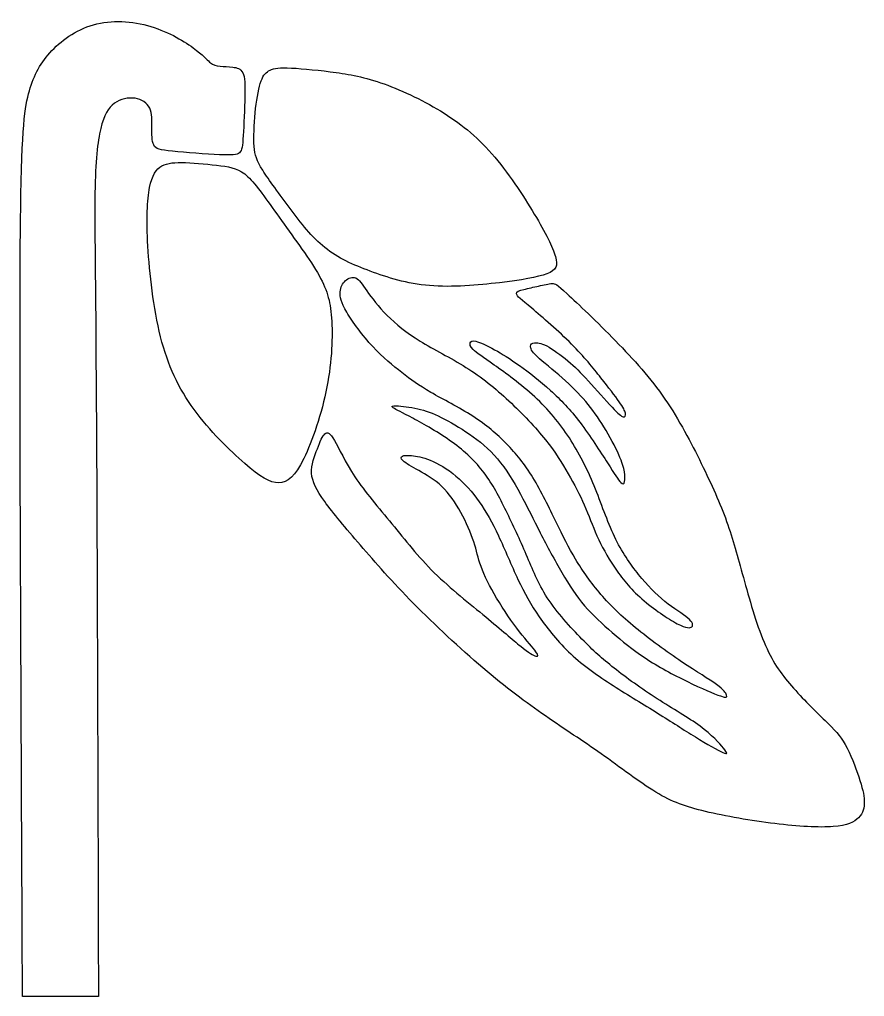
# Model space of a CAD drawing. Extents: x -11 to 8.6, y -2.9 to 35.2.
# Drawn here: x -8.232 to -6.904, y 17.759 to 19.294 of the extents above; entities that cross this region are included whole.
import ezdxf

# ---------------------------------------------------------------- set-up
doc = ezdxf.new("R2010")
doc.units = 0
doc.header["$MEASUREMENT"] = 0
doc.layers.add('LAYER_1', color=7, linetype='CONTINUOUS')

msp = doc.modelspace()

# ---------------------------------------------------------------- linework, layer by layer
at = {"layer": 'LAYER_1'}
for points, knots in [([(-8.22688, 17.75883), (-8.22789, 17.97544), (-8.22889, 18.19209), (-8.22978, 18.41473), (-8.22978, 18.41473), (-8.23069, 18.63737), (-8.23151, 18.86605), (-8.22971, 18.99585), (-8.22971, 18.99585), (-8.2279, 19.12566), (-8.22346, 19.15663), (-8.21604, 19.18193), (-8.21604, 19.18193), (-8.2086, 19.20724), (-8.19814, 19.22695), (-8.18066, 19.24523), (-8.18066, 19.24523), (-8.16318, 19.26351), (-8.13866, 19.28041), (-8.10994, 19.28724), (-8.10994, 19.28724), (-8.08119, 19.29408), (-8.04824, 19.29083), (-8.01971, 19.28141), (-8.01971, 19.28141), (-7.99117, 19.27197), (-7.96706, 19.25628), (-7.9532, 19.24565), (-7.9532, 19.24565), (-7.93933, 19.235), (-7.93571, 19.22935), (-7.9315, 19.22595), (-7.9315, 19.22595), (-7.92729, 19.22254), (-7.92244, 19.22132), (-7.91642, 19.22071), (-7.91642, 19.22071), (-7.91039, 19.22011), (-7.90315, 19.22011), (-7.89654, 19.21931), (-7.89654, 19.21931), (-7.8899, 19.21851), (-7.88385, 19.2169), (-7.88064, 19.21029), (-7.88064, 19.21029), (-7.87743, 19.20365), (-7.87703, 19.19197), (-7.87743, 19.17309), (-7.87743, 19.17309), (-7.87784, 19.1542), (-7.87904, 19.12808), (-7.88004, 19.11161), (-7.88004, 19.11161), (-7.88104, 19.09513), (-7.88186, 19.08829), (-7.88587, 19.08469), (-7.88587, 19.08469), (-7.88988, 19.08106), (-7.89714, 19.08066), (-7.91742, 19.08166), (-7.91742, 19.08166), (-7.93771, 19.08266), (-7.97108, 19.08509), (-7.99097, 19.08709), (-7.99097, 19.08709), (-8.01086, 19.0891), (-8.01731, 19.09072), (-8.02052, 19.09693), (-8.02052, 19.09693), (-8.02372, 19.10317), (-8.02372, 19.11401), (-8.02352, 19.12486), (-8.02352, 19.12486), (-8.02332, 19.1357), (-8.02292, 19.14657), (-8.02693, 19.1548), (-8.02693, 19.1548), (-8.03096, 19.16304), (-8.0394, 19.16868), (-8.04984, 19.17028), (-8.04984, 19.17028), (-8.06029, 19.1719), (-8.07277, 19.16948), (-8.0824, 19.16246), (-8.0824, 19.16246), (-8.09204, 19.15542), (-8.09889, 19.14374), (-8.10391, 19.12285), (-8.10391, 19.12285), (-8.10892, 19.10196), (-8.11214, 19.0718), (-8.11295, 19.02158), (-8.11295, 19.02158), (-8.11375, 18.97135), (-8.11214, 18.90099), (-8.11085, 18.68721), (-8.11085, 18.68721), (-8.10954, 18.4734), (-8.10854, 18.1161), (-8.10753, 17.75883)], [0, 0, 0, 0, 0.0384615, 0.0384615, 0.0384615, 0.0384615, 0.0769231, 0.0769231, 0.0769231, 0.0769231, 0.1153846, 0.1153846, 0.1153846, 0.1153846, 0.1538462, 0.1538462, 0.1538462, 0.1538462, 0.1923077, 0.1923077, 0.1923077, 0.1923077, 0.2307692, 0.2307692, 0.2307692, 0.2307692, 0.2692308, 0.2692308, 0.2692308, 0.2692308, 0.3076923, 0.3076923, 0.3076923, 0.3076923, 0.3461538, 0.3461538, 0.3461538, 0.3461538, 0.3846154, 0.3846154, 0.3846154, 0.3846154, 0.4230769, 0.4230769, 0.4230769, 0.4230769, 0.4615385, 0.4615385, 0.4615385, 0.4615385, 0.5, 0.5, 0.5, 0.5, 0.5384615, 0.5384615, 0.5384615, 0.5384615, 0.5769231, 0.5769231, 0.5769231, 0.5769231, 0.6153846, 0.6153846, 0.6153846, 0.6153846, 0.6538462, 0.6538462, 0.6538462, 0.6538462, 0.6923077, 0.6923077, 0.6923077, 0.6923077, 0.7307692, 0.7307692, 0.7307692, 0.7307692, 0.7692308, 0.7692308, 0.7692308, 0.7692308, 0.8076923, 0.8076923, 0.8076923, 0.8076923, 0.8461538, 0.8461538, 0.8461538, 0.8461538, 0.8846154, 0.8846154, 0.8846154, 0.8846154, 0.9230769, 0.9230769, 0.9230769, 0.9230769, 1, 1, 1, 1]), ([(-7.56996, 19.15039), (-7.60011, 19.16868), (-7.63469, 19.18475), (-7.66421, 19.1948), (-7.66421, 19.1948), (-7.69376, 19.20484), (-7.71828, 19.20887), (-7.74339, 19.21207), (-7.74339, 19.21207), (-7.76851, 19.21528), (-7.79423, 19.21771), (-7.8107, 19.21811), (-7.8107, 19.21811), (-7.82718, 19.21851), (-7.83442, 19.2169), (-7.84003, 19.2135), (-7.84003, 19.2135), (-7.84566, 19.21009), (-7.84969, 19.20484), (-7.8531, 19.19379), (-7.8531, 19.19379), (-7.85651, 19.18275), (-7.85933, 19.16587), (-7.86114, 19.14739), (-7.86114, 19.14739), (-7.86294, 19.1289), (-7.86376, 19.10878), (-7.86276, 19.09473), (-7.86276, 19.09473), (-7.86176, 19.08066), (-7.85893, 19.07262), (-7.84929, 19.05736), (-7.84929, 19.05736), (-7.83965, 19.04209), (-7.82317, 19.01956), (-7.80629, 18.99707), (-7.80629, 18.99707), (-7.78942, 18.97458), (-7.77212, 18.95205), (-7.75163, 18.93559), (-7.75163, 18.93559), (-7.73114, 18.91911), (-7.70741, 18.90865), (-7.68031, 18.8986), (-7.68031, 18.8986), (-7.65319, 18.88856), (-7.62262, 18.87892), (-7.58706, 18.87591), (-7.58706, 18.87591), (-7.5515, 18.87289), (-7.51091, 18.87651), (-7.47735, 18.88052), (-7.47735, 18.88052), (-7.44379, 18.88453), (-7.41725, 18.88896), (-7.4026, 18.89458), (-7.4026, 18.89458), (-7.38793, 18.90021), (-7.3851, 18.90704), (-7.38931, 18.9217), (-7.38931, 18.9217), (-7.39354, 18.93637), (-7.40481, 18.9589), (-7.42249, 18.98843), (-7.42249, 18.98843), (-7.44017, 19.01796), (-7.46428, 19.05456), (-7.4892, 19.08308), (-7.4892, 19.08308), (-7.51411, 19.11161), (-7.53983, 19.13211), (-7.56996, 19.15039)], [0, 0, 0, 0, 0.0526316, 0.0526316, 0.0526316, 0.0526316, 0.1052632, 0.1052632, 0.1052632, 0.1052632, 0.1578947, 0.1578947, 0.1578947, 0.1578947, 0.2105263, 0.2105263, 0.2105263, 0.2105263, 0.2631579, 0.2631579, 0.2631579, 0.2631579, 0.3157895, 0.3157895, 0.3157895, 0.3157895, 0.3684211, 0.3684211, 0.3684211, 0.3684211, 0.4210526, 0.4210526, 0.4210526, 0.4210526, 0.4736842, 0.4736842, 0.4736842, 0.4736842, 0.5263158, 0.5263158, 0.5263158, 0.5263158, 0.5789474, 0.5789474, 0.5789474, 0.5789474, 0.6315789, 0.6315789, 0.6315789, 0.6315789, 0.6842105, 0.6842105, 0.6842105, 0.6842105, 0.7368421, 0.7368421, 0.7368421, 0.7368421, 0.7894737, 0.7894737, 0.7894737, 0.7894737, 0.8421053, 0.8421053, 0.8421053, 0.8421053, 0.8947368, 0.8947368, 0.8947368, 0.8947368, 1, 1, 1, 1]), ([(-8.02974, 18.93779), (-8.02733, 18.8954), (-8.02128, 18.84072), (-8.00984, 18.79551), (-8.00984, 18.79551), (-7.99839, 18.75031), (-7.98151, 18.71453), (-7.9572, 18.68119), (-7.9572, 18.68119), (-7.93288, 18.64784), (-7.90113, 18.61687), (-7.87743, 18.59638), (-7.87743, 18.59638), (-7.85372, 18.57589), (-7.83803, 18.56583), (-7.82417, 18.56603), (-7.82417, 18.56603), (-7.81032, 18.56623), (-7.79824, 18.5767), (-7.78479, 18.60402), (-7.78479, 18.60402), (-7.77133, 18.63134), (-7.75644, 18.67556), (-7.74842, 18.71694), (-7.74842, 18.71694), (-7.74038, 18.75833), (-7.73916, 18.79693), (-7.74117, 18.82506), (-7.74117, 18.82506), (-7.74317, 18.85318), (-7.74842, 18.87088), (-7.76348, 18.8964), (-7.76348, 18.8964), (-7.77855, 18.92192), (-7.80347, 18.95527), (-7.82355, 18.9834), (-7.82355, 18.9834), (-7.84366, 19.01152), (-7.85893, 19.03445), (-7.87259, 19.0471), (-7.87259, 19.0471), (-7.88626, 19.05975), (-7.89832, 19.06217), (-7.91518, 19.06438), (-7.91518, 19.06438), (-7.93206, 19.06659), (-7.95379, 19.06861), (-7.97045, 19.06921), (-7.97045, 19.06921), (-7.98712, 19.06981), (-7.99881, 19.06901), (-8.00783, 19.064), (-8.00783, 19.064), (-8.01687, 19.05897), (-8.02332, 19.04971), (-8.02713, 19.03002), (-8.02713, 19.03002), (-8.03094, 19.01034), (-8.03215, 18.98017), (-8.02974, 18.93779)], [0, 0, 0, 0, 0.0625, 0.0625, 0.0625, 0.0625, 0.125, 0.125, 0.125, 0.125, 0.1875, 0.1875, 0.1875, 0.1875, 0.25, 0.25, 0.25, 0.25, 0.3125, 0.3125, 0.3125, 0.3125, 0.375, 0.375, 0.375, 0.375, 0.4375, 0.4375, 0.4375, 0.4375, 0.5, 0.5, 0.5, 0.5, 0.5625, 0.5625, 0.5625, 0.5625, 0.625, 0.625, 0.625, 0.625, 0.6875, 0.6875, 0.6875, 0.6875, 0.75, 0.75, 0.75, 0.75, 0.8125, 0.8125, 0.8125, 0.8125, 0.875, 0.875, 0.875, 0.875, 1, 1, 1, 1]), ([(-7.16003, 18.59627), (-7.17611, 18.62912), (-7.19481, 18.6651), (-7.2173, 18.69774), (-7.2173, 18.69774), (-7.23981, 18.73039), (-7.26615, 18.75975), (-7.29477, 18.78908), (-7.29477, 18.78908), (-7.3234, 18.81841), (-7.35437, 18.84777), (-7.37094, 18.86303), (-7.37094, 18.86303), (-7.38751, 18.8783), (-7.38973, 18.8795), (-7.39474, 18.87921), (-7.39474, 18.87921), (-7.39978, 18.8789), (-7.40761, 18.8771), (-7.41565, 18.87529), (-7.41565, 18.87529), (-7.42369, 18.87349), (-7.43193, 18.87167), (-7.43885, 18.86997), (-7.43885, 18.86997), (-7.44578, 18.86826), (-7.45143, 18.86665), (-7.45072, 18.86315), (-7.45072, 18.86315), (-7.45001, 18.85964), (-7.44297, 18.85419), (-7.4265, 18.84033), (-7.4265, 18.84033), (-7.41002, 18.82646), (-7.3841, 18.80415), (-7.36412, 18.78416), (-7.36412, 18.78416), (-7.34413, 18.76416), (-7.33004, 18.74648), (-7.3179, 18.73112), (-7.3179, 18.73112), (-7.30574, 18.71575), (-7.29548, 18.70266), (-7.28906, 18.69353), (-7.28906, 18.69353), (-7.28263, 18.6844), (-7.28, 18.67915), (-7.2794, 18.67534), (-7.2794, 18.67534), (-7.2788, 18.67153), (-7.28021, 18.66911), (-7.2831, 18.6698), (-7.2831, 18.6698), (-7.28602, 18.67051), (-7.29047, 18.67436), (-7.30031, 18.68489), (-7.30031, 18.68489), (-7.31015, 18.69545), (-7.32543, 18.71273), (-7.33758, 18.72598), (-7.33758, 18.72598), (-7.34974, 18.73925), (-7.35878, 18.74849), (-7.36972, 18.75773), (-7.36972, 18.75773), (-7.38067, 18.76697), (-7.39356, 18.77623), (-7.40298, 18.78115), (-7.40298, 18.78115), (-7.41242, 18.78607), (-7.41848, 18.78667), (-7.42238, 18.78607), (-7.42238, 18.78607), (-7.4263, 18.78547), (-7.42812, 18.78365), (-7.42832, 18.78055), (-7.42832, 18.78055), (-7.42852, 18.77743), (-7.4271, 18.773), (-7.41817, 18.76447), (-7.41817, 18.76447), (-7.40922, 18.75594), (-7.39274, 18.74326), (-7.37849, 18.73081), (-7.37849, 18.73081), (-7.36421, 18.71836), (-7.35215, 18.70609), (-7.34161, 18.69364), (-7.34161, 18.69364), (-7.33106, 18.68119), (-7.322, 18.66851), (-7.31307, 18.65385), (-7.31307, 18.65385), (-7.30412, 18.63918), (-7.29528, 18.6225), (-7.28976, 18.61025), (-7.28976, 18.61025), (-7.28423, 18.59799), (-7.28201, 18.59015), (-7.28092, 18.58353), (-7.28092, 18.58353), (-7.2798, 18.5769), (-7.2798, 18.57145), (-7.28061, 18.56795), (-7.28061, 18.56795), (-7.28141, 18.56443), (-7.28303, 18.56281), (-7.28673, 18.56662), (-7.28673, 18.56662), (-7.29045, 18.57044), (-7.2963, 18.5797), (-7.30744, 18.59718), (-7.30744, 18.59718), (-7.31859, 18.61466), (-7.33507, 18.64038), (-7.35063, 18.66087), (-7.35063, 18.66087), (-7.3662, 18.68137), (-7.38089, 18.69665), (-7.39706, 18.71121), (-7.39706, 18.71121), (-7.41323, 18.72578), (-7.43093, 18.73966), (-7.44589, 18.7504), (-7.44589, 18.7504), (-7.46085, 18.76115), (-7.47312, 18.76879), (-7.48486, 18.77521), (-7.48486, 18.77521), (-7.49662, 18.78164), (-7.5079, 18.78689), (-7.51431, 18.78859), (-7.51431, 18.78859), (-7.52075, 18.7903), (-7.52235, 18.78848), (-7.52315, 18.78607), (-7.52315, 18.78607), (-7.52396, 18.78366), (-7.52396, 18.78064), (-7.51874, 18.77563), (-7.51874, 18.77563), (-7.51351, 18.7706), (-7.50305, 18.76356), (-7.48548, 18.75111), (-7.48548, 18.75111), (-7.46789, 18.73864), (-7.44317, 18.72076), (-7.42188, 18.70108), (-7.42188, 18.70108), (-7.40058, 18.68139), (-7.3827, 18.65987), (-7.36744, 18.63657), (-7.36744, 18.63657), (-7.35217, 18.61326), (-7.33948, 18.58814), (-7.32843, 18.56122), (-7.32843, 18.56122), (-7.31739, 18.5343), (-7.30793, 18.50554), (-7.29659, 18.48164), (-7.29659, 18.48164), (-7.28524, 18.45773), (-7.27197, 18.43863), (-7.25852, 18.42197), (-7.25852, 18.42197), (-7.24506, 18.40529), (-7.23138, 18.391), (-7.21732, 18.37966), (-7.21732, 18.37966), (-7.20325, 18.36831), (-7.18878, 18.35987), (-7.18105, 18.35334), (-7.18105, 18.35334), (-7.1733, 18.34682), (-7.1723, 18.34217), (-7.1748, 18.33976), (-7.1748, 18.33976), (-7.17731, 18.33736), (-7.18336, 18.33716), (-7.19782, 18.34468), (-7.19782, 18.34468), (-7.21229, 18.35221), (-7.2352, 18.3675), (-7.25348, 18.38367), (-7.25348, 18.38367), (-7.27177, 18.39984), (-7.28545, 18.41694), (-7.2967, 18.43361), (-7.2967, 18.43361), (-7.30795, 18.45029), (-7.31679, 18.46657), (-7.32401, 18.48274), (-7.32401, 18.48274), (-7.33124, 18.49892), (-7.33689, 18.515), (-7.34402, 18.53117), (-7.34402, 18.53117), (-7.35115, 18.54735), (-7.35978, 18.56363), (-7.36932, 18.58031), (-7.36932, 18.58031), (-7.37887, 18.59698), (-7.38933, 18.61406), (-7.4049, 18.63355), (-7.4049, 18.63355), (-7.42046, 18.65303), (-7.44119, 18.67496), (-7.46248, 18.69473), (-7.46248, 18.69473), (-7.48377, 18.71453), (-7.50569, 18.73221), (-7.5299, 18.74747), (-7.5299, 18.74747), (-7.5541, 18.76274), (-7.58062, 18.77563), (-7.60211, 18.78877), (-7.60211, 18.78877), (-7.62362, 18.80193), (-7.6401, 18.81542), (-7.65375, 18.82916), (-7.65375, 18.82916), (-7.66742, 18.84292), (-7.67828, 18.85701), (-7.68581, 18.86766), (-7.68581, 18.86766), (-7.69334, 18.8783), (-7.69759, 18.88554), (-7.70289, 18.88794), (-7.70289, 18.88794), (-7.70821, 18.89037), (-7.71467, 18.88794), (-7.71937, 18.88373), (-7.71937, 18.88373), (-7.72409, 18.87952), (-7.72712, 18.87347), (-7.72761, 18.86594), (-7.72761, 18.86594), (-7.72812, 18.85841), (-7.72611, 18.84937), (-7.71718, 18.83412), (-7.71718, 18.83412), (-7.70823, 18.81884), (-7.69236, 18.79732), (-7.67648, 18.78015), (-7.67648, 18.78015), (-7.6606, 18.76298), (-7.64473, 18.75009), (-7.63068, 18.73915), (-7.63068, 18.73915), (-7.6166, 18.7282), (-7.60432, 18.71916), (-7.58535, 18.70822), (-7.58535, 18.70822), (-7.56635, 18.69727), (-7.54063, 18.68438), (-7.51934, 18.67073), (-7.51934, 18.67073), (-7.49804, 18.65706), (-7.48116, 18.64259), (-7.4661, 18.62722), (-7.4661, 18.62722), (-7.45103, 18.61186), (-7.43774, 18.59556), (-7.42469, 18.57418), (-7.42469, 18.57418), (-7.41164, 18.55278), (-7.39875, 18.52624), (-7.38802, 18.50415), (-7.38802, 18.50415), (-7.37726, 18.48204), (-7.36862, 18.46434), (-7.35758, 18.44597), (-7.35758, 18.44597), (-7.34653, 18.42758), (-7.33305, 18.40848), (-7.31779, 18.39071), (-7.31779, 18.39071), (-7.30252, 18.37292), (-7.28544, 18.35644), (-7.26344, 18.33836), (-7.26344, 18.33836), (-7.24144, 18.32028), (-7.2145, 18.30057), (-7.191, 18.28481), (-7.191, 18.28481), (-7.16749, 18.26904), (-7.14737, 18.25718), (-7.13592, 18.24885), (-7.13592, 18.24885), (-7.12447, 18.24052), (-7.12165, 18.23567), (-7.12044, 18.23246), (-7.12044, 18.23246), (-7.11924, 18.22925), (-7.11966, 18.22763), (-7.1298, 18.23104), (-7.1298, 18.23104), (-7.13995, 18.23446), (-7.15985, 18.2429), (-7.18194, 18.25364), (-7.18194, 18.25364), (-7.20405, 18.26439), (-7.22837, 18.27748), (-7.24845, 18.29073), (-7.24845, 18.29073), (-7.26856, 18.30398), (-7.28443, 18.31747), (-7.29989, 18.33081), (-7.29989, 18.33081), (-7.31537, 18.34417), (-7.33046, 18.35746), (-7.34351, 18.37272), (-7.34351, 18.37272), (-7.35656, 18.38799), (-7.36762, 18.40527), (-7.37907, 18.42485), (-7.37907, 18.42485), (-7.39052, 18.44444), (-7.4024, 18.46637), (-7.41314, 18.48735), (-7.41314, 18.48735), (-7.42389, 18.50834), (-7.43353, 18.52847), (-7.44427, 18.54835), (-7.44427, 18.54835), (-7.45502, 18.56824), (-7.46691, 18.58794), (-7.48036, 18.6038), (-7.48036, 18.6038), (-7.49381, 18.61968), (-7.5089, 18.63174), (-7.52427, 18.64239), (-7.52427, 18.64239), (-7.53963, 18.65303), (-7.55531, 18.66229), (-7.56876, 18.66891), (-7.56876, 18.66891), (-7.58223, 18.67554), (-7.59349, 18.67957), (-7.60574, 18.68238), (-7.60574, 18.68238), (-7.61799, 18.68518), (-7.63128, 18.68681), (-7.63881, 18.6871), (-7.63881, 18.6871), (-7.64633, 18.68741), (-7.64816, 18.68641), (-7.64415, 18.68371), (-7.64415, 18.68371), (-7.64012, 18.68099), (-7.63026, 18.67654), (-7.61329, 18.66752), (-7.61329, 18.66752), (-7.5963, 18.65848), (-7.57219, 18.64479), (-7.55179, 18.63003), (-7.55179, 18.63003), (-7.53139, 18.61526), (-7.51472, 18.59939), (-7.50126, 18.58151), (-7.50126, 18.58151), (-7.48779, 18.56363), (-7.47753, 18.54372), (-7.4668, 18.52183), (-7.4668, 18.52183), (-7.45604, 18.49992), (-7.44478, 18.47601), (-7.43504, 18.45312), (-7.43504, 18.45312), (-7.42529, 18.43021), (-7.41705, 18.40828), (-7.40209, 18.38538), (-7.40209, 18.38538), (-7.38713, 18.36247), (-7.3654, 18.33856), (-7.34763, 18.32039), (-7.34763, 18.32039), (-7.32986, 18.3022), (-7.31597, 18.28971), (-7.29699, 18.27475), (-7.29699, 18.27475), (-7.278, 18.25978), (-7.25389, 18.2423), (-7.22948, 18.22665), (-7.22948, 18.22665), (-7.20506, 18.21097), (-7.18034, 18.19708), (-7.16197, 18.18354), (-7.16197, 18.18354), (-7.14358, 18.16998), (-7.13151, 18.15669), (-7.12509, 18.14887), (-7.12509, 18.14887), (-7.11866, 18.14103), (-7.11784, 18.13861), (-7.12597, 18.14222), (-7.12597, 18.14222), (-7.13412, 18.14584), (-7.15121, 18.1555), (-7.16938, 18.16664), (-7.16938, 18.16664), (-7.18758, 18.1778), (-7.20688, 18.19046), (-7.22868, 18.20403), (-7.22868, 18.20403), (-7.25048, 18.21759), (-7.27479, 18.23206), (-7.29849, 18.24733), (-7.29849, 18.24733), (-7.3222, 18.26261), (-7.34533, 18.27868), (-7.36511, 18.29706), (-7.36511, 18.29706), (-7.3849, 18.31545), (-7.40138, 18.33615), (-7.41463, 18.35544), (-7.41463, 18.35544), (-7.4279, 18.37472), (-7.43796, 18.39262), (-7.4482, 18.41431), (-7.4482, 18.41431), (-7.45845, 18.43602), (-7.46891, 18.46154), (-7.47884, 18.48274), (-7.47884, 18.48274), (-7.4888, 18.50393), (-7.49824, 18.52081), (-7.50908, 18.53618), (-7.50908, 18.53618), (-7.51993, 18.55156), (-7.53221, 18.56543), (-7.54566, 18.57668), (-7.54566, 18.57668), (-7.55912, 18.58794), (-7.57381, 18.59658), (-7.58606, 18.60159), (-7.58606, 18.60159), (-7.5983, 18.60663), (-7.60817, 18.60803), (-7.61538, 18.60872), (-7.61538, 18.60872), (-7.62262, 18.60943), (-7.62725, 18.60943), (-7.62986, 18.60814), (-7.62986, 18.60814), (-7.63246, 18.60683), (-7.63308, 18.6042), (-7.62876, 18.60039), (-7.62876, 18.60039), (-7.62444, 18.59658), (-7.61518, 18.59153), (-7.60394, 18.58523), (-7.60394, 18.58523), (-7.59269, 18.5789), (-7.5794, 18.57125), (-7.56787, 18.56031), (-7.56787, 18.56031), (-7.55631, 18.54936), (-7.54647, 18.53508), (-7.53794, 18.51952), (-7.53794, 18.51952), (-7.52939, 18.50393), (-7.52215, 18.48706), (-7.51763, 18.4732), (-7.51763, 18.4732), (-7.51311, 18.45933), (-7.51129, 18.44847), (-7.50617, 18.43442), (-7.50617, 18.43442), (-7.50104, 18.42034), (-7.49261, 18.40307), (-7.48167, 18.38469), (-7.48167, 18.38469), (-7.47071, 18.3663), (-7.45723, 18.3468), (-7.44569, 18.33194), (-7.44569, 18.33194), (-7.43413, 18.31707), (-7.42449, 18.30681), (-7.41997, 18.30068), (-7.41997, 18.30068), (-7.41545, 18.29456), (-7.41605, 18.29254), (-7.41997, 18.29363), (-7.41997, 18.29363), (-7.42389, 18.29474), (-7.43113, 18.29899), (-7.44378, 18.30912), (-7.44378, 18.30912), (-7.45644, 18.31928), (-7.47452, 18.33535), (-7.49893, 18.35544), (-7.49893, 18.35544), (-7.52335, 18.37552), (-7.5541, 18.39966), (-7.57962, 18.42476), (-7.57962, 18.42476), (-7.60514, 18.44987), (-7.62544, 18.47601), (-7.64633, 18.50153), (-7.64633, 18.50153), (-7.66722, 18.52705), (-7.68875, 18.55196), (-7.70431, 18.57537), (-7.70431, 18.57537), (-7.71988, 18.59877), (-7.72954, 18.6207), (-7.73647, 18.63264), (-7.73647, 18.63264), (-7.74339, 18.64459), (-7.74762, 18.64662), (-7.75152, 18.64321), (-7.75152, 18.64321), (-7.75544, 18.63978), (-7.75907, 18.63094), (-7.76348, 18.6196), (-7.76348, 18.6196), (-7.76789, 18.60825), (-7.77314, 18.59436), (-7.77245, 18.58102), (-7.77245, 18.58102), (-7.77174, 18.56766), (-7.76508, 18.55477), (-7.75194, 18.5366), (-7.75194, 18.5366), (-7.73878, 18.51841), (-7.71908, 18.49489), (-7.69578, 18.46788), (-7.69578, 18.46788), (-7.67247, 18.44085), (-7.64553, 18.41028), (-7.61228, 18.37654), (-7.61228, 18.37654), (-7.57902, 18.34279), (-7.53943, 18.30579), (-7.50347, 18.27526), (-7.50347, 18.27526), (-7.46749, 18.24473), (-7.43514, 18.22059), (-7.4049, 18.19961), (-7.4049, 18.19961), (-7.37466, 18.17862), (-7.34652, 18.16072), (-7.31719, 18.13992), (-7.31719, 18.13992), (-7.28786, 18.11912), (-7.25729, 18.09541), (-7.23148, 18.07984), (-7.23148, 18.07984), (-7.20567, 18.06428), (-7.18455, 18.05682), (-7.15351, 18.0495), (-7.15351, 18.0495), (-7.12247, 18.04217), (-7.08148, 18.03493), (-7.04451, 18.03041), (-7.04451, 18.03041), (-7.00753, 18.02589), (-6.97457, 18.02407), (-6.95257, 18.02576), (-6.95257, 18.02576), (-6.93057, 18.02748), (-6.91951, 18.03273), (-6.91278, 18.03974), (-6.91278, 18.03974), (-6.90606, 18.04678), (-6.90363, 18.05562), (-6.90393, 18.06586), (-6.90393, 18.06586), (-6.90424, 18.07611), (-6.90726, 18.08779), (-6.91258, 18.10376), (-6.91258, 18.10376), (-6.91791, 18.11973), (-6.92554, 18.14003), (-6.93378, 18.15459), (-6.93378, 18.15459), (-6.94202, 18.16916), (-6.95086, 18.178), (-6.96562, 18.19245), (-6.96562, 18.19245), (-6.98039, 18.20692), (-7.00111, 18.22705), (-7.01828, 18.24682), (-7.01828, 18.24682), (-7.03545, 18.26662), (-7.04914, 18.28612), (-7.06148, 18.31554), (-7.06148, 18.31554), (-7.07384, 18.34498), (-7.0849, 18.38438), (-7.09392, 18.41743), (-7.09392, 18.41743), (-7.10297, 18.45047), (-7.11002, 18.47721), (-7.12024, 18.50543), (-7.12024, 18.50543), (-7.13049, 18.53366), (-7.14398, 18.56343), (-7.16003, 18.59627)], [0, 0, 0, 0, 0.0066225, 0.0066225, 0.0066225, 0.0066225, 0.013245, 0.013245, 0.013245, 0.013245, 0.0198675, 0.0198675, 0.0198675, 0.0198675, 0.0264901, 0.0264901, 0.0264901, 0.0264901, 0.0331126, 0.0331126, 0.0331126, 0.0331126, 0.0397351, 0.0397351, 0.0397351, 0.0397351, 0.0463576, 0.0463576, 0.0463576, 0.0463576, 0.0529801, 0.0529801, 0.0529801, 0.0529801, 0.0596026, 0.0596026, 0.0596026, 0.0596026, 0.0662252, 0.0662252, 0.0662252, 0.0662252, 0.0728477, 0.0728477, 0.0728477, 0.0728477, 0.0794702, 0.0794702, 0.0794702, 0.0794702, 0.0860927, 0.0860927, 0.0860927, 0.0860927, 0.0927152, 0.0927152, 0.0927152, 0.0927152, 0.0993377, 0.0993377, 0.0993377, 0.0993377, 0.1059603, 0.1059603, 0.1059603, 0.1059603, 0.1125828, 0.1125828, 0.1125828, 0.1125828, 0.1192053, 0.1192053, 0.1192053, 0.1192053, 0.1258278, 0.1258278, 0.1258278, 0.1258278, 0.1324503, 0.1324503, 0.1324503, 0.1324503, 0.1390728, 0.1390728, 0.1390728, 0.1390728, 0.1456954, 0.1456954, 0.1456954, 0.1456954, 0.1523179, 0.1523179, 0.1523179, 0.1523179, 0.1589404, 0.1589404, 0.1589404, 0.1589404, 0.1655629, 0.1655629, 0.1655629, 0.1655629, 0.1721854, 0.1721854, 0.1721854, 0.1721854, 0.1788079, 0.1788079, 0.1788079, 0.1788079, 0.1854305, 0.1854305, 0.1854305, 0.1854305, 0.192053, 0.192053, 0.192053, 0.192053, 0.1986755, 0.1986755, 0.1986755, 0.1986755, 0.205298, 0.205298, 0.205298, 0.205298, 0.2119205, 0.2119205, 0.2119205, 0.2119205, 0.218543, 0.218543, 0.218543, 0.218543, 0.2251656, 0.2251656, 0.2251656, 0.2251656, 0.2317881, 0.2317881, 0.2317881, 0.2317881, 0.2384106, 0.2384106, 0.2384106, 0.2384106, 0.2450331, 0.2450331, 0.2450331, 0.2450331, 0.2516556, 0.2516556, 0.2516556, 0.2516556, 0.2582781, 0.2582781, 0.2582781, 0.2582781, 0.2649007, 0.2649007, 0.2649007, 0.2649007, 0.2715232, 0.2715232, 0.2715232, 0.2715232, 0.2781457, 0.2781457, 0.2781457, 0.2781457, 0.2847682, 0.2847682, 0.2847682, 0.2847682, 0.2913907, 0.2913907, 0.2913907, 0.2913907, 0.2980132, 0.2980132, 0.2980132, 0.2980132, 0.3046358, 0.3046358, 0.3046358, 0.3046358, 0.3112583, 0.3112583, 0.3112583, 0.3112583, 0.3178808, 0.3178808, 0.3178808, 0.3178808, 0.3245033, 0.3245033, 0.3245033, 0.3245033, 0.3311258, 0.3311258, 0.3311258, 0.3311258, 0.3377483, 0.3377483, 0.3377483, 0.3377483, 0.3443709, 0.3443709, 0.3443709, 0.3443709, 0.3509934, 0.3509934, 0.3509934, 0.3509934, 0.3576159, 0.3576159, 0.3576159, 0.3576159, 0.3642384, 0.3642384, 0.3642384, 0.3642384, 0.3708609, 0.3708609, 0.3708609, 0.3708609, 0.3774834, 0.3774834, 0.3774834, 0.3774834, 0.384106, 0.384106, 0.384106, 0.384106, 0.3907285, 0.3907285, 0.3907285, 0.3907285, 0.397351, 0.397351, 0.397351, 0.397351, 0.4039735, 0.4039735, 0.4039735, 0.4039735, 0.410596, 0.410596, 0.410596, 0.410596, 0.4172185, 0.4172185, 0.4172185, 0.4172185, 0.4238411, 0.4238411, 0.4238411, 0.4238411, 0.4304636, 0.4304636, 0.4304636, 0.4304636, 0.4370861, 0.4370861, 0.4370861, 0.4370861, 0.4437086, 0.4437086, 0.4437086, 0.4437086, 0.4503311, 0.4503311, 0.4503311, 0.4503311, 0.4569536, 0.4569536, 0.4569536, 0.4569536, 0.4635762, 0.4635762, 0.4635762, 0.4635762, 0.4701987, 0.4701987, 0.4701987, 0.4701987, 0.4768212, 0.4768212, 0.4768212, 0.4768212, 0.4834437, 0.4834437, 0.4834437, 0.4834437, 0.4900662, 0.4900662, 0.4900662, 0.4900662, 0.4966887, 0.4966887, 0.4966887, 0.4966887, 0.5033113, 0.5033113, 0.5033113, 0.5033113, 0.5099338, 0.5099338, 0.5099338, 0.5099338, 0.5165563, 0.5165563, 0.5165563, 0.5165563, 0.5231788, 0.5231788, 0.5231788, 0.5231788, 0.5298013, 0.5298013, 0.5298013, 0.5298013, 0.5364238, 0.5364238, 0.5364238, 0.5364238, 0.5430464, 0.5430464, 0.5430464, 0.5430464, 0.5496689, 0.5496689, 0.5496689, 0.5496689, 0.5562914, 0.5562914, 0.5562914, 0.5562914, 0.5629139, 0.5629139, 0.5629139, 0.5629139, 0.5695364, 0.5695364, 0.5695364, 0.5695364, 0.5761589, 0.5761589, 0.5761589, 0.5761589, 0.5827815, 0.5827815, 0.5827815, 0.5827815, 0.589404, 0.589404, 0.589404, 0.589404, 0.5960265, 0.5960265, 0.5960265, 0.5960265, 0.602649, 0.602649, 0.602649, 0.602649, 0.6092715, 0.6092715, 0.6092715, 0.6092715, 0.615894, 0.615894, 0.615894, 0.615894, 0.6225166, 0.6225166, 0.6225166, 0.6225166, 0.6291391, 0.6291391, 0.6291391, 0.6291391, 0.6357616, 0.6357616, 0.6357616, 0.6357616, 0.6423841, 0.6423841, 0.6423841, 0.6423841, 0.6490066, 0.6490066, 0.6490066, 0.6490066, 0.6556291, 0.6556291, 0.6556291, 0.6556291, 0.6622517, 0.6622517, 0.6622517, 0.6622517, 0.6688742, 0.6688742, 0.6688742, 0.6688742, 0.6754967, 0.6754967, 0.6754967, 0.6754967, 0.6821192, 0.6821192, 0.6821192, 0.6821192, 0.6887417, 0.6887417, 0.6887417, 0.6887417, 0.6953642, 0.6953642, 0.6953642, 0.6953642, 0.7019868, 0.7019868, 0.7019868, 0.7019868, 0.7086093, 0.7086093, 0.7086093, 0.7086093, 0.7152318, 0.7152318, 0.7152318, 0.7152318, 0.7218543, 0.7218543, 0.7218543, 0.7218543, 0.7284768, 0.7284768, 0.7284768, 0.7284768, 0.7350993, 0.7350993, 0.7350993, 0.7350993, 0.7417219, 0.7417219, 0.7417219, 0.7417219, 0.7483444, 0.7483444, 0.7483444, 0.7483444, 0.7549669, 0.7549669, 0.7549669, 0.7549669, 0.7615894, 0.7615894, 0.7615894, 0.7615894, 0.7682119, 0.7682119, 0.7682119, 0.7682119, 0.7748344, 0.7748344, 0.7748344, 0.7748344, 0.781457, 0.781457, 0.781457, 0.781457, 0.7880795, 0.7880795, 0.7880795, 0.7880795, 0.794702, 0.794702, 0.794702, 0.794702, 0.8013245, 0.8013245, 0.8013245, 0.8013245, 0.807947, 0.807947, 0.807947, 0.807947, 0.8145695, 0.8145695, 0.8145695, 0.8145695, 0.8211921, 0.8211921, 0.8211921, 0.8211921, 0.8278146, 0.8278146, 0.8278146, 0.8278146, 0.8344371, 0.8344371, 0.8344371, 0.8344371, 0.8410596, 0.8410596, 0.8410596, 0.8410596, 0.8476821, 0.8476821, 0.8476821, 0.8476821, 0.8543046, 0.8543046, 0.8543046, 0.8543046, 0.8609272, 0.8609272, 0.8609272, 0.8609272, 0.8675497, 0.8675497, 0.8675497, 0.8675497, 0.8741722, 0.8741722, 0.8741722, 0.8741722, 0.8807947, 0.8807947, 0.8807947, 0.8807947, 0.8874172, 0.8874172, 0.8874172, 0.8874172, 0.8940397, 0.8940397, 0.8940397, 0.8940397, 0.9006623, 0.9006623, 0.9006623, 0.9006623, 0.9072848, 0.9072848, 0.9072848, 0.9072848, 0.9139073, 0.9139073, 0.9139073, 0.9139073, 0.9205298, 0.9205298, 0.9205298, 0.9205298, 0.9271523, 0.9271523, 0.9271523, 0.9271523, 0.9337748, 0.9337748, 0.9337748, 0.9337748, 0.9403974, 0.9403974, 0.9403974, 0.9403974, 0.9470199, 0.9470199, 0.9470199, 0.9470199, 0.9536424, 0.9536424, 0.9536424, 0.9536424, 0.9602649, 0.9602649, 0.9602649, 0.9602649, 0.9668874, 0.9668874, 0.9668874, 0.9668874, 0.9735099, 0.9735099, 0.9735099, 0.9735099, 0.9801325, 0.9801325, 0.9801325, 0.9801325, 0.986755, 0.986755, 0.986755, 0.986755, 1, 1, 1, 1])]:
    msp.add_open_spline(points, degree=3, knots=knots, dxfattribs=at)
msp.add_open_spline([(-8.10753, 17.75883), (-8.10753, 17.75883), (-8.22688, 17.75883), (-8.22688, 17.75883)], degree=3, dxfattribs=at)

doc.saveas('drawing.dxf')
